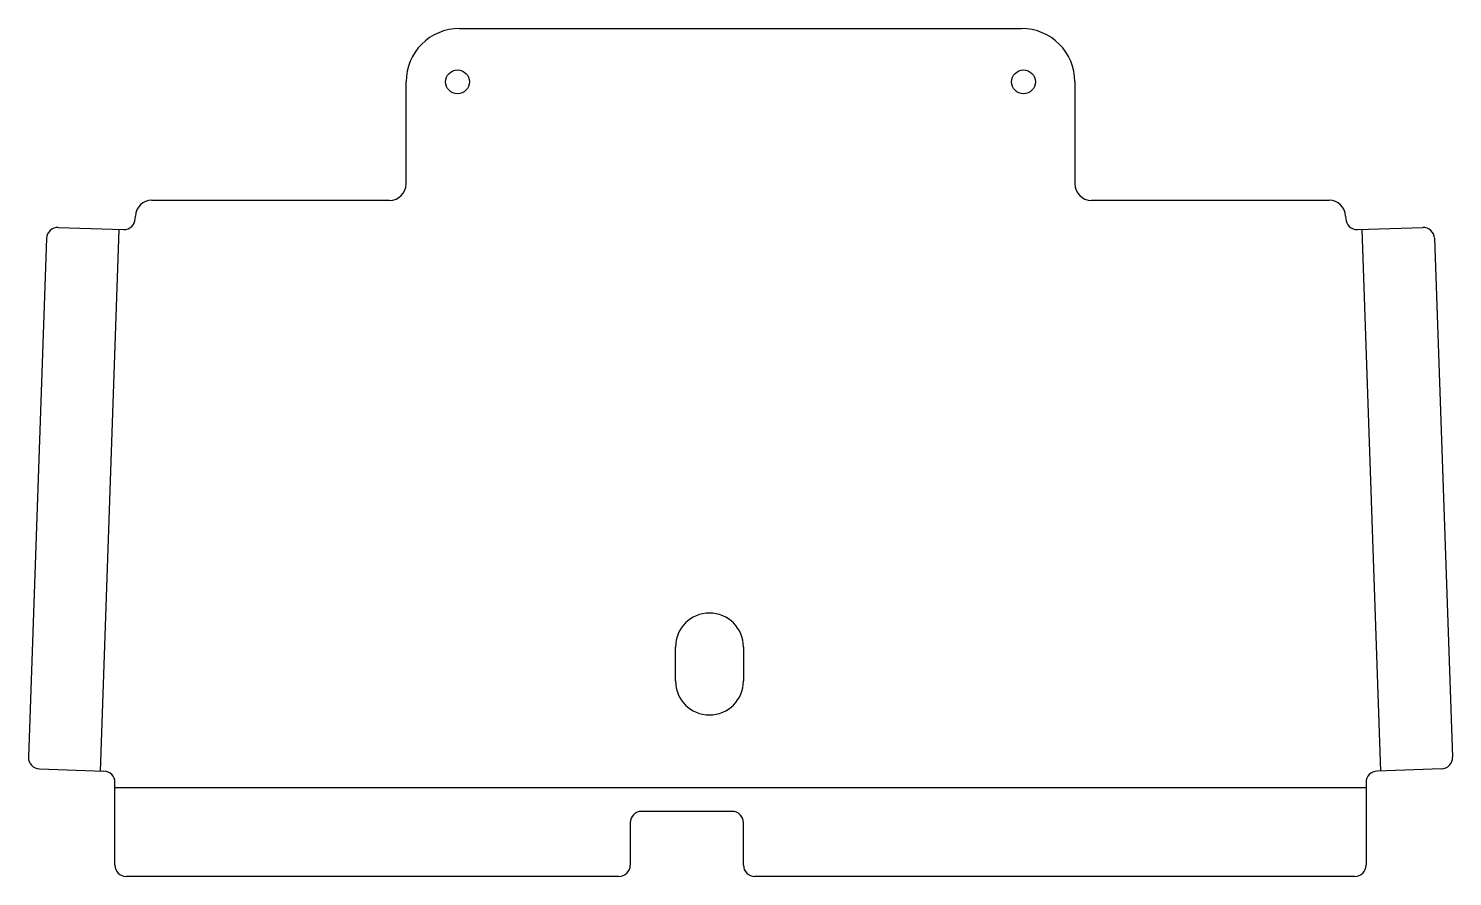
# Model space of a CAD drawing. Header units: millimetres. Extents: x -126 to 126, y -84 to 66.
import ezdxf

# ---------------------------------------------------------------- set-up
doc = ezdxf.new("R2010")
doc.units = ezdxf.units.MM
doc.layers.add('1', color=7, linetype='Continuous')

msp = doc.modelspace()

# ---------------------------------------------------------------- linework, layer by layer
for p, q in [((-49.65, 65.67), (49.65, 65.67)), ((-59.08, 38.24), (-59.08, 56.24)), ((59.08, 56.24), (59.08, 38.24)), ((-103.99, 35.33), (-61.99, 35.33)), ((61.99, 35.33), (103.99, 35.33)), ((-120.52, 30.55), (-108.99, 30.15)), ((-106.92, 32.08), (-106.91, 32.51)), ((106.91, 32.51), (106.92, 32.08)), ((108.99, 30.15), (120.52, 30.55)), ((-122.59, 28.62), (-125.79, -63.03)), ((122.59, 28.62), (125.79, -63.03)), ((-11.48, -49.57), (-11.48, -43.57)), ((0.52, -43.57), (0.52, -49.57)), ((-123.86, -65.1), (-112.45, -65.5)), ((123.86, -65.1), (112.45, -65.5)), ((-110.52, -82.1), (-110.52, -67.5)), ((110.52, -67.5), (110.52, -82.1)), ((-1.48, -72.6), (-17.48, -72.6)), ((-19.48, -74.6), (-19.48, -82.1)), ((0.52, -82.1), (0.52, -74.6)), ((-21.48, -84.1), (-108.52, -84.1)), ((108.52, -84.1), (2.52, -84.1))]:
    msp.add_line(p, q)
for centre in [(-50, 56.24), (50, 56.24)]:
    msp.add_circle(centre, 2.1)
for centre, radius, start, end in [((-49.65, 56.24), 9.43, 90, 180), ((49.65, 56.24), 9.43, 0, 90), ((-61.99, 38.24), 2.92, 270, 0), ((61.99, 38.24), 2.92, 180, 270), ((-103.99, 32.41), 2.92, 90, 178), ((103.99, 32.41), 2.92, 2, 90), ((-120.59, 28.55), 2, 88, 178), ((-108.92, 32.15), 2, 268, 358), ((108.92, 32.15), 2, 182, 272), ((120.59, 28.55), 2, 2, 92), ((-5.48, -43.57), 6, 0, 180), ((-5.48, -49.57), 6, 180, 0), ((-123.79, -63.1), 2, 178, 268), ((123.79, -63.1), 2, 272, 2), ((-112.52, -67.5), 2, 0, 88), ((112.52, -67.5), 2, 92, 180), ((-17.48, -74.6), 2, 90, 180), ((-1.48, -74.6), 2, 0, 90), ((-108.52, -82.1), 2, 180, 270), ((-21.48, -82.1), 2, 270, 0), ((2.52, -82.1), 2, 180, 270), ((108.52, -82.1), 2, 270, 0)]:
    msp.add_arc(centre, radius, start, end)
at = {"layer": '1', "color": 5}
for p, q in [((-109.81, 30.18), (-113.15, -65.48)), ((113.15, -65.48), (109.81, 30.18)), ((-110.52, -68.39), (110.52, -68.39))]:
    msp.add_line(p, q, dxfattribs=at)

doc.saveas('drawing.dxf')
